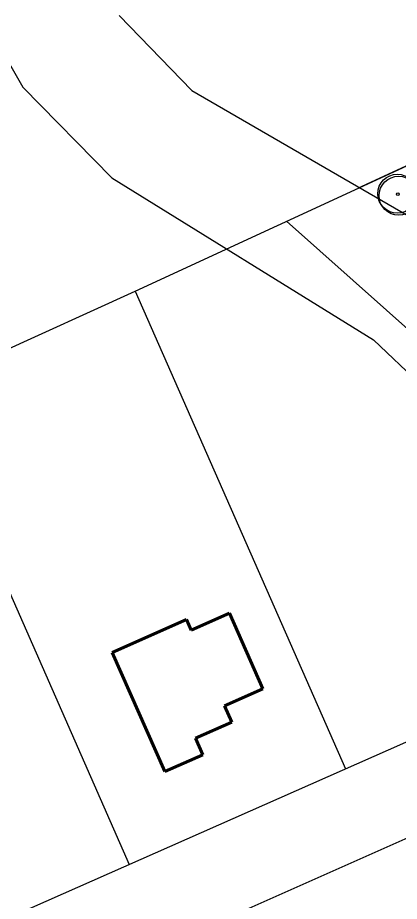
# Model space of a CAD drawing. Header units: millimetres. Extents: x 1754 to 2064, y 960 to 1845.
# Drawn here: x 1848.6 to 1881, y 1037.9 to 1112.8 of the extents above; entities that cross this region are included whole.
import ezdxf

# ---------------------------------------------------------------- set-up
doc = ezdxf.new("R2010")
doc.units = ezdxf.units.MM
for name, color, linetype in [('A_katastralni mapa', 7, 'Continuous'), ('pohled', 4, 'Continuous'), ('zariz.predmety', 203, 'Continuous')]:
    doc.layers.add(name, color=color, linetype=linetype)
picture_1 = doc.add_image_def('image1.jpg', size_in_pixel=(880, 658))

msp = doc.modelspace()

# ---------------------------------------------------------------- linework, layer by layer
at = {"layer": 'A_katastralni mapa'}
for p, q in [((1843.09, 1117.304), (1849.077, 1106.921)), ((1857.238, 1112.999), (1863.423, 1106.637)), ((1858.596, 1089.626), (1898.803, 1108.181)), ((1849.077, 1106.921), (1856.616, 1099.235)), ((1863.423, 1106.637), (1881.665, 1096.061)), ((1856.616, 1099.235), (1878.829, 1085.509)), ((1888.515, 1080.347), (1871.454, 1095.56)), ((1840.353, 1081.328), (1858.596, 1089.626)), ((1858.596, 1089.626), (1876.458, 1049.163)), ((1878.829, 1085.509), (1889.063, 1075.744)), ((1840.353, 1081.328), (1858.099, 1041.058)), ((1894.272, 1057.026), (1807.425, 1018.688)), ((1898.601, 1050.799), (1810.923, 1011.904))]:
    msp.add_line(p, q, dxfattribs=at)
at = {"layer": 'A_katastralni mapa', "color": 1, "lineweight": 60}
for p, q in [((1862.967, 1061.797), (1856.661, 1059.018)), ((1862.967, 1061.797), (1863.362, 1060.9)), ((1863.362, 1060.9), (1866.618, 1062.335)), ((1866.618, 1062.335), (1869.442, 1055.927)), ((1856.661, 1059.018), (1861.113, 1048.916)), ((1866.186, 1054.492), (1869.442, 1055.927)), ((1866.798, 1053.104), (1866.186, 1054.492)), ((1866.798, 1053.104), (1863.721, 1051.749)), ((1864.343, 1050.339), (1863.721, 1051.749)), ((1864.343, 1050.339), (1861.113, 1048.916))]:
    msp.add_line(p, q, dxfattribs=at)
at = {"layer": 'pohled', "const_width": 0.1}
msp.add_lwpolyline([(1906.264, 1111.047), (1898.803, 1108.181), (1877.62, 1098.406), (1881.665, 1096.061), (1886.929, 1093.215), (1897.252, 1083.051), (1908.184, 1064.026), (1925.221, 1072.378)], close=True, dxfattribs=at)
at = {"layer": 'zariz.predmety', "color": 253, "linetype": 'Continuous', "ltscale": 0.001}
for centre, radius in [((1880.843, 1097.886), 1.657), ((1880.952, 1097.715), 1.657), ((1880.891, 1097.84), 0.111)]:
    msp.add_circle(centre, radius, dxfattribs=at)

# ---------------------------------------------------------------- pictures from other files: only their frames are drawn
at = {"layer": 'A_katastralni mapa'}
image = msp.add_image(picture_1, insert=(1753.89, 959.669), size_in_units=(310.444, 232.128), dxfattribs=at)
image.dxf.flags = 7

doc.saveas('drawing.dxf')
